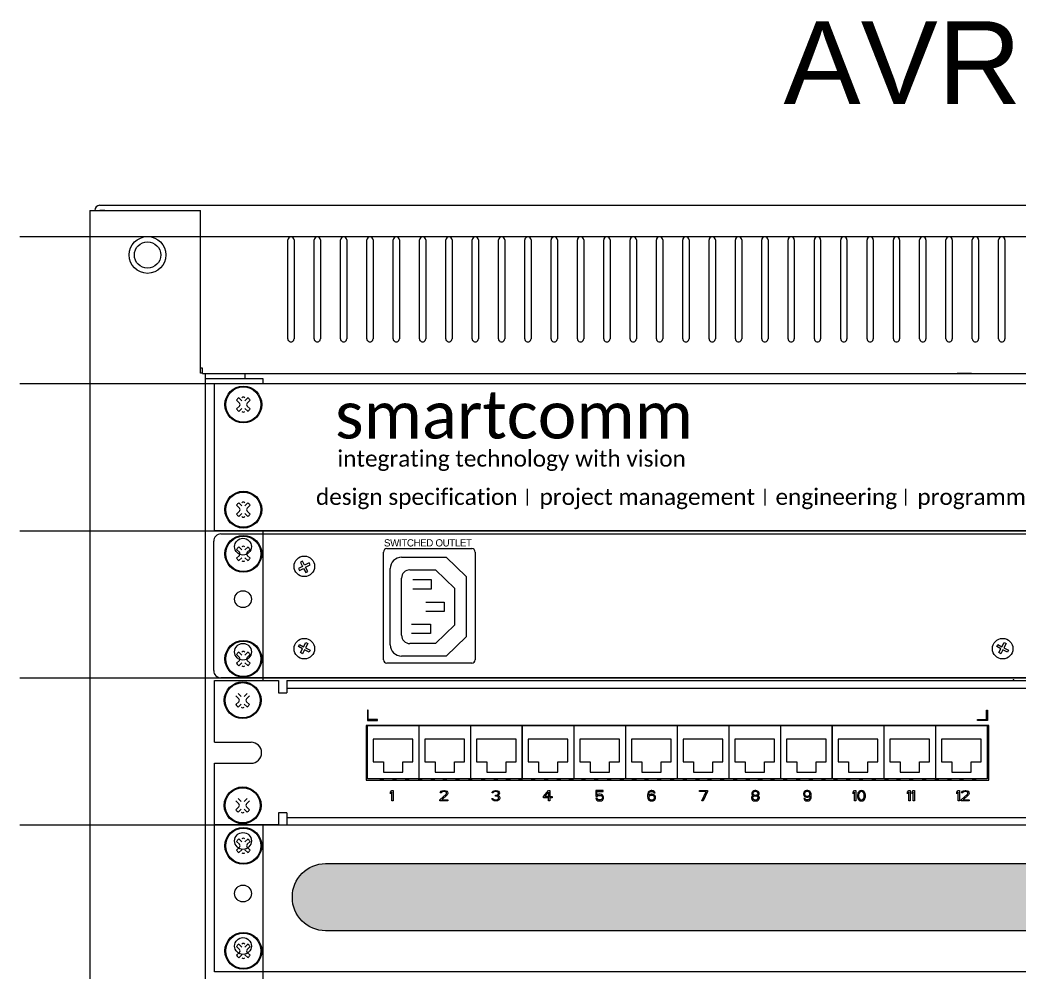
# Model space of a CAD drawing. Header units: millimetres. Extents: x -71336 to -33468, y -26189 to 22712.
# Drawn here: x -34365.5 to -34063.6, y -20068.8 to -19781.2 of the extents above; entities that cross this region are included whole.
import ezdxf
from ezdxf.enums import TextEntityAlignment as Align

# ---------------------------------------------------------------- set-up
doc = ezdxf.new("R2010")
doc.units = ezdxf.units.MM
doc.set_wipeout_variables(frame=1)
doc.layers.add('SC - Equipment', color=7, linetype='Continuous', lineweight=13)
doc.layers.add('SC - Rack Layout - U-guides and centreline', color=5, linetype='Continuous', lineweight=13, plot=False)
doc.layers.add('SC - Xlines', color=252, linetype='Continuous', plot=False)
doc.styles.add('ARIAL', font='arial.ttf')
doc.styles.get("Standard").update_dxf_attribs({"font": 'arial.ttf', "height": 35})
doc.styles.add('STYLE1', font='arial.ttf', dxfattribs={"height": 50})

# ---------------------------------------------------------------- blocks, each defined once
blk = doc.blocks.new('*U254')
at = {"layer": 'SC - Rack Layout - U-guides and centreline', "ltscale": 5}
blk.add_lwpolyline([(-300, 0), (300, 0)], dxfattribs=at)
blk = doc.blocks.new('*U255')
at = {"layer": 'SC - Rack Layout - U-guides and centreline', "color": 0, "linetype": 'ByBlock', "lineweight": -2, "transparency": 16777216}
for p in [(0, 400.05), (0, 355.6), (0, 311.15), (0, 266.7), (0, 222.25)]:
    blk.add_blockref('*U254', p, dxfattribs=at)
blk = doc.blocks.new('*U285')
at = {"ltscale": 5}
for p, q in [((-279.3873, 458.724), (-279.3873, 407.924)), ((-244.4623, 407.924), (-227.076, 407.924))]:
    blk.add_line(p, q, dxfattribs=at)
at = {"layer": 'SC - Equipment'}
for p, q in [((-276.352, 460.248), (276.352, 460.248)), ((-279.3873, 458.724), (-245.9863, 458.724)), ((-274.828, 458.724), (-276.352, 458.724)), ((-245.9863, 409.5115), (-245.9863, 458.724)), ((-219.583, 419.9255), (-219.583, 449.7705)), ((-217.678, 449.7705), (-217.678, 419.9255)), ((-211.6328, 419.9255), (-211.6328, 449.7705)), ((-209.7278, 449.7705), (-209.7278, 419.9255)), ((-203.6826, 419.9255), (-203.6826, 449.7705)), ((-201.7776, 449.7705), (-201.7776, 419.9255)), ((-195.7324, 419.9255), (-195.7324, 449.7705)), ((-193.8274, 449.7705), (-193.8274, 419.9255)), ((-187.7822, 419.9255), (-187.7822, 449.7705)), ((-185.8772, 449.7705), (-185.8772, 419.9255)), ((-179.832, 419.9255), (-179.832, 449.7705)), ((-177.927, 449.7705), (-177.927, 419.9255)), ((-171.8818, 419.9255), (-171.8818, 449.7705)), ((-169.9768, 449.7705), (-169.9768, 419.9255)), ((-163.9316, 419.9255), (-163.9316, 449.7705)), ((-162.0266, 449.7705), (-162.0266, 419.9255)), ((-155.9814, 419.9255), (-155.9814, 449.7705)), ((-154.0764, 449.7705), (-154.0764, 419.9255)), ((-148.0312, 419.9255), (-148.0312, 449.7705)), ((-146.1262, 449.7705), (-146.1262, 419.9255)), ((-140.081, 419.9255), (-140.081, 449.7705)), ((-138.176, 449.7705), (-138.176, 419.9255)), ((-132.1308, 419.9255), (-132.1308, 449.7705)), ((-130.2258, 449.7705), (-130.2258, 419.9255)), ((-124.1806, 419.9255), (-124.1806, 449.7705)), ((-122.2756, 449.7705), (-122.2756, 419.9255)), ((-116.2304, 419.9255), (-116.2304, 449.7705)), ((-114.3254, 449.7705), (-114.3254, 419.9255)), ((-108.2802, 419.9255), (-108.2802, 449.7705)), ((-106.3752, 449.7705), (-106.3752, 419.9255)), ((-100.33, 419.9255), (-100.33, 449.7705)), ((-98.425, 449.7705), (-98.425, 419.9255)), ((-92.3798, 419.9255), (-92.3798, 449.7705)), ((-90.4748, 449.7705), (-90.4748, 419.9255)), ((-84.4296, 419.9255), (-84.4296, 449.7705)), ((-82.5246, 449.7705), (-82.5246, 419.9255)), ((-76.4794, 419.9255), (-76.4794, 449.7705)), ((-74.5744, 449.7705), (-74.5744, 419.9255)), ((-68.5292, 419.9255), (-68.5292, 449.7705)), ((-66.6242, 449.7705), (-66.6242, 419.9255)), ((-60.579, 419.9255), (-60.579, 449.7705)), ((-58.674, 449.7705), (-58.674, 419.9255)), ((-52.6288, 419.9255), (-52.6288, 449.7705)), ((-50.7238, 449.7705), (-50.7238, 419.9255)), ((-44.6786, 419.9255), (-44.6786, 449.7705)), ((-42.7736, 449.7705), (-42.7736, 419.9255)), ((-36.7284, 419.9255), (-36.7284, 449.7705)), ((-34.8234, 449.7705), (-34.8234, 419.9255)), ((-28.7782, 419.9255), (-28.7782, 449.7705)), ((-26.8732, 449.7705), (-26.8732, 419.9255)), ((-20.828, 419.9255), (-20.828, 449.7705)), ((-18.923, 449.7705), (-18.923, 419.9255)), ((-12.8778, 419.9255), (-12.8778, 449.7705)), ((-10.9728, 449.7705), (-10.9728, 419.9255)), ((-4.9276, 419.9255), (-4.9276, 449.7705)), ((-3.0226, 449.7705), (-3.0226, 419.9255)), ((-245.364, 411.0482), (-245.9863, 411.0482)), ((-245.364, 409.448), (-245.364, 411.0482)), ((-279.3873, 407.924), (-279.3873, 363.474)), ((-245.364, 409.5115), (-245.9863, 409.5115)), ((-245.364, 409.448), (244.4623, 409.448)), ((-244.4623, 407.924), (-244.4623, 409.448)), ((-244.4623, 363.474), (-244.4623, 407.924)), ((-232.537, 409.448), (-232.537, 407.924)), ((-227.076, 407.924), (-227.076, 363.474)), ((-13.15085, 409.448), (-17.43621, 409.448)), ((-279.3873, 363.474), (-279.3873, 319.024)), ((-244.4623, 319.024), (-244.4623, 363.474)), ((-227.076, 363.474), (-227.076, 319.024)), ((-279.3873, 319.024), (-279.3873, 274.574)), ((-244.4623, 274.574), (-244.4623, 319.024)), ((-227.076, 319.024), (-227.076, 274.574)), ((-279.3873, 274.574), (-279.3873, 230.124)), ((-244.4623, 230.124), (-244.4623, 274.574)), ((-227.076, 274.574), (-227.076, 230.124)), ((-279.3873, 230.124), (-279.3873, 185.674)), ((-244.4623, 185.674), (-244.4623, 230.124)), ((-227.076, 230.124), (-227.076, 185.674))]:
    blk.add_line(p, q, dxfattribs=at)
for centre, radius in [((-261.9375, 445.2366), 5.5499), ((-261.9375, 445.2366), 3.9751), ((-233.11485, 401.574), 2.54), ((-233.11485, 385.699), 2.54), ((-233.11485, 369.824), 2.54), ((-233.11485, 357.124), 2.54), ((-233.11485, 341.249), 2.54), ((-233.11485, 325.374), 2.54), ((-233.11485, 312.674), 2.54), ((-233.11485, 296.799), 2.54), ((-233.11485, 280.924), 2.54), ((-233.11485, 268.224), 2.54), ((-233.11485, 252.349), 2.54), ((-233.11485, 236.474), 2.54)]:
    blk.add_circle(centre, radius, dxfattribs=at)
for centre, radius, start, end in [((-276.352, 458.724), 1.524, 90, 180), ((-218.6305, 449.7705), 0.9525, 0.000017, 180.000009), ((-210.6803, 449.7705), 0.9525, 0.000017, 180.000009), ((-202.7301, 449.7705), 0.9525, 0.000017, 180.000009), ((-194.7799, 449.7705), 0.9525, 0.000017, 180.000009), ((-186.8297, 449.7705), 0.9525, 0.000017, 180.000009), ((-178.8795, 449.7705), 0.9525, 0.000017, 180.000009), ((-170.9293, 449.7705), 0.9525, 0.000017, 180.000009), ((-162.9791, 449.7705), 0.9525, 0.000017, 180.000009), ((-155.0289, 449.7705), 0.9525, 0.000017, 180.000009), ((-147.0787, 449.7705), 0.9525, 0.000017, 180.000009), ((-139.1285, 449.7705), 0.9525, 0.000017, 180.000009), ((-131.1783, 449.7705), 0.9525, 0.000017, 180.000009), ((-123.2281, 449.7705), 0.9525, 0.000017, 180.000009), ((-115.2779, 449.7705), 0.9525, 0.000017, 180.000009), ((-107.3277, 449.7705), 0.9525, 0.000017, 180.000009), ((-99.3775, 449.7705), 0.9525, 0.000017, 180.000009), ((-91.4273, 449.7705), 0.9525, 0.000017, 180.000009), ((-83.4771, 449.7705), 0.9525, 0.000017, 180.000009), ((-75.5269, 449.7705), 0.9525, 0.000017, 180.000009), ((-67.5767, 449.7705), 0.9525, 0.000017, 180.000009), ((-59.6265, 449.7705), 0.9525, 0.000017, 180.000009), ((-51.6763, 449.7705), 0.9525, 0.000017, 180.000009), ((-43.7261, 449.7705), 0.9525, 0.000017, 180.000009), ((-35.7759, 449.7705), 0.9525, 0.000017, 180.000009), ((-27.8257, 449.7705), 0.9525, 0.000017, 180.000009), ((-19.8755, 449.7705), 0.9525, 0.000017, 180.000009), ((-11.9253, 449.7705), 0.9525, 0.000017, 180.000009), ((-3.9751, 449.7705), 0.9525, 0.000017, 180.000009), ((-218.6305, 419.9255), 0.9525, 180.000009, 0.000017), ((-210.6803, 419.9255), 0.9525, 180.000009, 0.000017), ((-202.7301, 419.9255), 0.9525, 180.000009, 0.000017), ((-194.7799, 419.9255), 0.9525, 180.000009, 0.000017), ((-186.8297, 419.9255), 0.9525, 180.000009, 0.000017), ((-178.8795, 419.9255), 0.9525, 180.000009, 0.000017), ((-170.9293, 419.9255), 0.9525, 180.000009, 0.000017), ((-162.9791, 419.9255), 0.9525, 180.000009, 0.000017), ((-155.0289, 419.9255), 0.9525, 180.000009, 0.000017), ((-147.0787, 419.9255), 0.9525, 180.000009, 0.000017), ((-139.1285, 419.9255), 0.9525, 180.000009, 0.000017), ((-131.1783, 419.9255), 0.9525, 180.000009, 0.000017), ((-123.2281, 419.9255), 0.9525, 180.000009, 0.000017), ((-115.2779, 419.9255), 0.9525, 180.000009, 0.000017), ((-107.3277, 419.9255), 0.9525, 180.000009, 0.000017), ((-99.3775, 419.9255), 0.9525, 180.000009, 0.000017), ((-91.4273, 419.9255), 0.9525, 180.000009, 0.000017), ((-83.4771, 419.9255), 0.9525, 180.000009, 0.000017), ((-75.5269, 419.9255), 0.9525, 180.000009, 0.000017), ((-67.5767, 419.9255), 0.9525, 180.000009, 0.000017), ((-59.6265, 419.9255), 0.9525, 180.000009, 0.000017), ((-51.6763, 419.9255), 0.9525, 180.000009, 0.000017), ((-43.7261, 419.9255), 0.9525, 180.000009, 0.000017), ((-35.7759, 419.9255), 0.9525, 180.000009, 0.000017), ((-27.8257, 419.9255), 0.9525, 180.000009, 0.000017), ((-19.8755, 419.9255), 0.9525, 180.000009, 0.000017), ((-11.9253, 419.9255), 0.9525, 180.000009, 0.000017), ((-3.9751, 419.9255), 0.9525, 180.000009, 0.000017)]:
    blk.add_arc(centre, radius, start, end, dxfattribs=at)
at = {"ltscale": 5, "style": 'ARIAL', "flags": 1}
blk.add_attdef('UNITS', (470.5, 46), '', height=9.73997, dxfattribs=at)
blk = doc.blocks.new('1U SCREWS - RACK LAYOUT')
at = {"layer": 'SC - Equipment'}
for p, q in [((-233.73, 38.56), (-234.59, 39.42)), ((-232.99, 39.27), (-233.88, 40.16)), ((-231.24, 40.13), (-232.1, 39.27)), ((-230.5, 39.42), (-231.39, 38.56)), ((-233.73, 37.64), (-234.59, 36.78)), ((-232.99, 36.93), (-233.88, 36.04)), ((-231.24, 36.07), (-232.1, 36.93)), ((-230.5, 36.78), (-231.39, 37.64)), ((-233.73, 6.81), (-234.59, 7.67)), ((-232.99, 7.52), (-233.88, 8.41)), ((-231.24, 8.38), (-232.1, 7.52)), ((-230.5, 7.67), (-231.39, 6.81)), ((-233.73, 5.89), (-234.59, 5.03)), ((-232.99, 5.18), (-233.88, 4.29)), ((-231.24, 4.32), (-232.1, 5.18)), ((-230.5, 5.03), (-231.39, 5.89))]:
    blk.add_line(p, q, dxfattribs=at)
for centre, major_axis, start_param, end_param in [((-232.56, 38.1), (5.56, 0), 0, 6.283185), ((-232.56, 38.1), (5.33, 0), 0, 6.283185), ((-232.56, 38.1), (2.44, 0), 2.143456, 2.563819), ((-232.56, 39.73), (0.635, 0), 0.785399, 2.356195), ((-232.56, 38.1), (2.44, 0), 0.57266, 0.993023), ((-232.56, 38.1), (2.44, 0), 3.719366, 4.139729), ((-234.16, 38.1), (0.635, 0), 5.497788, 7.068584), ((-230.93, 38.1), (0.635, 0), 2.356195, 3.926991), ((-232.56, 38.1), (2.44, 0), 5.290163, 5.710525), ((-232.56, 36.47), (0.635, 0), 3.926991, 5.497787), ((-232.56, 6.35), (5.56, 0), 0, 6.283185), ((-232.56, 6.35), (5.33, 0), 0, 6.283185), ((-232.56, 6.35), (2.44, 0), 2.143456, 2.563819), ((-234.16, 6.35), (0.635, 0), 5.497788, 7.068584), ((-232.56, 7.98), (0.635, 0), 0.785399, 2.356195), ((-230.93, 6.35), (0.635, 0), 2.356195, 3.926991), ((-232.56, 6.35), (2.44, 0), 0.57266, 0.993023), ((-232.56, 6.35), (2.44, 0), 3.719366, 4.139729), ((-232.56, 4.72), (0.635, 0), 3.926991, 5.497787), ((-232.56, 6.35), (2.44, 0), 5.290163, 5.710525)]:
    blk.add_ellipse(centre, major_axis=major_axis, ratio=1, start_param=start_param, end_param=end_param, dxfattribs=at)
at = {"layer": 'SC - Equipment', "ltscale": 5}
blk.add_point((0, 0), dxfattribs=at)
blk = doc.blocks.new('1U BLANK PANEL SMARTCOMM - RACK LAYOUT')
blk.add_wipeout([(-241.3, 44.45), (241.3, 44.45), (241.3, 0), (-241.3, 0)])
at = {"lineweight": 0}
for p, q in [((-241.3, 44.45), (241.3, 44.45)), ((-241.3, 0), (-241.3, 44.45)), ((241.3, 0), (-241.3, 0)), ((-241.3, 0), (-241.3, 0))]:
    blk.add_line(p, q, dxfattribs=at)
at = {"layer": 'SC - Equipment', "color": 232}
for p, q in [((-146.74, 7.57), (-146.74, 12.68)), ((-74.96, 7.57), (-74.96, 12.68)), ((-32.54, 7.57), (-32.54, 12.68))]:
    blk.add_line(p, q, dxfattribs=at)
at = {"layer": 'SC - Equipment'}
blk.add_blockref('1U SCREWS - RACK LAYOUT', (0, 0), dxfattribs=at)
at = {"layer": 'SC - Equipment', "style": 'STYLE1'}
for s, insert, char_height, width, attachment_point in [('{\\fCalibri|b0|i0|c0|p34;\\C232;smart\\C253;comm}', (-150.82, 34.84), 14.1543, 124.5706, 5), ('{\\fCalibri|b0|i0|c0|p34;\\C253;integrating technology with\\C256; \\C232;vision}', (-204.15, 24.23), 4.8928, 116.0646, 1), ('{\\fCalibri|b0|i0|c0|p34;\\C253;design specification}', (-210.63, 12.68), 4.8928, 116.0646, 1), ('{\\fCalibri|b0|i0|c0|p34;\\C253;project management}', (-143.1, 12.68), 4.8928, 116.0646, 1), ('{\\fCalibri|b0|i0|c0|p34;\\C253;engineering}', (-71.86, 12.68), 4.8928, 116.0646, 1), ('{\\fCalibri|b0|i0|c0|p34;\\C253;programming}', (-29.01, 12.68), 4.8928, 116.0646, 1)]:
    blk.add_mtext(s, dxfattribs=dict(at, insert=insert, char_height=char_height, width=width, attachment_point=attachment_point))
blk = doc.blocks.new('Furman M10XE - RACK LAYOUT')
at = {"layer": 'SC - Equipment', "flags": 128}
for points in [[(-239.33, 43.46, 0.414214), (-241.5, 41.28)], [(-189.21, 39.03, 0.414214), (-190.26, 37.98)], [(-184.77, 36.41, 0.414214), (-188.17, 33.01)], [(-162.53, 37.98, 0.414214), (-163.58, 39.03)], [(-182.25, 32.61, 0.414214), (-184.77, 30.1)], [(-184.77, 12.87, 0.414214), (-182.25, 10.35)], [(-188.17, 9.97, 0.414214), (-184.77, 6.58)], [(-190.26, 5.48, 0.414214), (-189.21, 4.42)], [(-163.58, 4.42, 0.414214), (-162.53, 5.48)], [(-241.5, 2.17, 0.414214), (-239.33, 0)]]:
    blk.add_lwpolyline(points, format="xyb", dxfattribs=at)
at = {"layer": 'SC - Equipment'}
for points in [[(-239.33, 43.46), (239.33, 43.46)], [(-241.5, 2.17), (-241.5, 41.28)], [(-190.26, 5.48), (-190.26, 37.98)], [(-189.21, 39.03), (-163.58, 39.03)], [(-162.53, 37.98), (-162.53, 5.48)], [(-188.17, 9.97), (-188.17, 33.01)], [(-181.41, 29.74), (-175.87, 29.74), (-175.87, 26.75), (-181.41, 26.75)], [(-177.42, 22.87), (-171.89, 22.87), (-171.89, 20), (-177.42, 20)], [(-181.8, 16.2), (-176.03, 16.2), (-176.03, 13.38), (-181.8, 13.38)], [(-163.58, 4.42), (-189.21, 4.42)], [(239.33, 0), (-239.33, 0)]]:
    blk.add_lwpolyline(points, dxfattribs=at)
at = {"layer": 'SC - Equipment', "flags": 128}
for points in [[(-184.77, 36.41), (-171.35, 36.41)], [(-171.35, 36.41), (-165.3, 30.56)], [(-214.71, 33.67), (-215.9, 33.02)], [(-214.73, 35.2), (-215.33, 34.87)], [(-215.33, 34.87), (-214.71, 33.67)], [(-214.08, 34.01), (-214.73, 35.2)], [(-212.69, 34.76), (-214.08, 34.01)], [(-213.75, 33.4), (-212.37, 34.15)], [(-213.05, 32.11), (-213.75, 33.4)], [(-212.37, 34.15), (-212.69, 34.76)], [(-215.9, 33.02), (-215.57, 32.42)], [(-215.57, 32.42), (-214.36, 33.07)], [(-214.36, 33.07), (-213.66, 31.78)], [(-213.66, 31.78), (-213.05, 32.11)], [(-182.25, 32.61), (-174.56, 32.61)], [(-168.7, 26.97), (-174.56, 32.61)], [(-165.3, 30.56), (-165.3, 12.43)], [(-184.77, 12.87), (-184.77, 30.1)], [(-168.7, 16.02), (-168.7, 26.97)], [(-174.56, 10.35), (-168.7, 16.02)], [(-165.3, 12.43), (-171.35, 6.58)], [(-215.9, 9.44), (-215.57, 10.05)], [(-214.71, 8.79), (-215.9, 9.44)], [(-215.57, 10.05), (-214.36, 9.39)], [(-214.36, 9.39), (-213.66, 10.69)], [(-213.05, 10.36), (-213.75, 9.06)], [(-213.75, 9.06), (-212.37, 8.31)], [(-213.66, 10.69), (-213.05, 10.36)], [(-174.56, 10.35), (-182.25, 10.35)], [(-5.01, 9.44), (-4.68, 10.05)], [(-3.82, 8.79), (-5.01, 9.44)], [(-4.68, 10.05), (-3.47, 9.39)], [(-3.47, 9.39), (-2.77, 10.69)], [(-2.16, 10.36), (-2.86, 9.06)], [(-2.86, 9.06), (-1.47, 8.31)], [(-2.77, 10.69), (-2.16, 10.36)], [(-215.33, 7.6), (-214.71, 8.79)], [(-214.73, 7.27), (-215.33, 7.6)], [(-214.08, 8.46), (-214.73, 7.27)], [(-212.69, 7.7), (-214.08, 8.46)], [(-212.37, 8.31), (-212.69, 7.7)], [(-171.35, 6.58), (-184.77, 6.58)], [(-4.44, 7.6), (-3.82, 8.79)], [(-3.83, 7.27), (-4.44, 7.6)], [(-3.19, 8.46), (-3.83, 7.27)], [(-1.8, 7.7), (-3.19, 8.46)], [(-1.47, 8.31), (-1.8, 7.7)]]:
    blk.add_lwpolyline(points, dxfattribs=at)
at = {"layer": 'SC - Equipment'}
for centre in [(-214.15, 33.67), (-214.15, 8.79), (-3.26, 8.79)]:
    blk.add_circle(centre, 3.1, dxfattribs=at)
blk.add_blockref('1U SCREWS - RACK LAYOUT', (0, -0.64), dxfattribs=at)
at = {"ltscale": 5, "style": 'ARIAL', "flags": 1}
for tag, p in [('WEIGHT', (272.65, 33.74)), ('WATTS', (272.65, 18.09)), ('BTU', (272.65, 2.44))]:
    blk.add_attdef(tag, p, '', height=9.74, dxfattribs=at)
at = {"layer": 'SC - Equipment', "insert": (-190.08, 39.65), "char_height": 2.1816, "width": 32.1113, "attachment_point": 7}
blk.add_mtext('{\\fVrinda|b0|i0|c0|p2;\\T0.95;SWITCHED OUTLET}', dxfattribs=at)
blk = doc.blocks.new('1U BRUSH PLATE - RACK LAYOUT')
at = {"ltscale": 5}
h = blk.add_hatch(dxfattribs=at)
h.set_pattern_fill('BRASS', color=256, scale=0.37, angle=90)
h.set_pattern_definition([(90, (-0.3157, 0), (-2.3495, 1e-16), []), (90, (-1.4904, 7e-17), (-2.3495, 1e-16), [1.17475, -0.587375])])
edge = h.paths.add_edge_path()
edge.add_line((-207.76, 32.77), (207.76, 32.77))
edge.add_arc((207.76, 22.77), 10, 0, 90, ccw=False)
edge.add_line((217.76, 22.77), (217.76, 22.5))
edge.add_arc((207.76, 22.5), 10, -90, 0, ccw=False)
edge.add_line((207.76, 12.5), (-207.76, 12.5))
edge.add_arc((-207.76, 22.5), 10, 180, 270, ccw=False)
edge.add_line((-217.76, 22.5), (-217.76, 22.77))
edge.add_arc((-207.76, 22.77), 10, 90, 180, ccw=False)
blk.add_lwpolyline([(-207.76, 32.77), (207.76, 32.77, -0.414214), (217.76, 22.77), (217.76, 22.5, -0.414214), (207.76, 12.5), (-207.76, 12.5, -0.414214), (-217.76, 22.5), (-217.76, 22.77, -0.414214)], format="xyb", close=True, dxfattribs=at)
at = {"layer": 'SC - Equipment'}
for p, q in [((-241.3, 0.05), (-241.3, 44.5)), ((-241.3, 44.5), (241.3, 44.5)), ((-233.73, 38.61), (-234.59, 39.47)), ((-232.99, 39.32), (-233.88, 40.21)), ((-231.24, 40.18), (-232.1, 39.32)), ((-230.5, 39.47), (-231.39, 38.61)), ((-233.73, 37.69), (-234.59, 36.83)), ((-232.99, 36.98), (-233.88, 36.09)), ((-231.24, 36.12), (-232.1, 36.98)), ((-230.5, 36.83), (-231.39, 37.69)), ((-233.73, 6.86), (-234.59, 7.72)), ((-232.99, 7.57), (-233.88, 8.46)), ((-231.24, 8.43), (-232.1, 7.57)), ((-230.5, 7.72), (-231.39, 6.86)), ((-233.73, 5.94), (-234.59, 5.08)), ((-232.99, 5.23), (-233.88, 4.34)), ((-231.24, 4.37), (-232.1, 5.23)), ((-230.5, 5.08), (-231.39, 5.94)), ((241.3, 0.05), (-241.3, 0.05))]:
    blk.add_line(p, q, dxfattribs=at)
for centre, major_axis, start_param, end_param in [((-232.56, 38.15), (5.56, 0), 0, 6.283185), ((-232.56, 38.15), (5.33, 0), 0, 6.283185), ((-232.56, 38.15), (2.44, 0), 2.143456, 2.563819), ((-232.56, 39.78), (0.635, 0), 0.785399, 2.356195), ((-232.56, 38.15), (2.44, 0), 0.57266, 0.993023), ((-232.56, 38.15), (2.44, 0), 3.719366, 4.139729), ((-234.16, 38.15), (0.635, 0), 5.497788, 7.068584), ((-230.93, 38.15), (0.635, 0), 2.356195, 3.926991), ((-232.56, 38.15), (2.44, 0), 5.290163, 5.710525), ((-232.56, 36.52), (0.635, 0), 3.926991, 5.497787), ((-232.56, 6.4), (5.56, 0), 0, 6.283185), ((-232.56, 6.4), (5.33, 0), 0, 6.283185), ((-232.56, 6.4), (2.44, 0), 2.143456, 2.563819), ((-234.16, 6.4), (0.635, 0), 5.497788, 7.068584), ((-232.56, 8.03), (0.635, 0), 0.785399, 2.356195), ((-230.93, 6.4), (0.635, 0), 2.356195, 3.926991), ((-232.56, 6.4), (2.44, 0), 0.57266, 0.993023), ((-232.56, 6.4), (2.44, 0), 3.719366, 4.139729), ((-232.56, 4.77), (0.635, 0), 3.926991, 5.497787), ((-232.56, 6.4), (2.44, 0), 5.290163, 5.710525)]:
    blk.add_ellipse(centre, major_axis=major_axis, ratio=1, start_param=start_param, end_param=end_param, dxfattribs=at)
blk = doc.blocks.new('A$C7AF64265')
at = {"lineweight": 0}
for p, q in [((-1.17, 0.46), (-2.03, 1.32)), ((-0.43, 1.17), (-1.32, 2.05)), ((1.32, 2.03), (0.46, 1.17)), ((2.05, 1.32), (1.17, 0.46)), ((-1.17, -0.46), (-2.03, -1.32)), ((-0.43, -1.17), (-1.32, -2.05)), ((1.32, -2.03), (0.46, -1.17)), ((2.05, -1.32), (1.17, -0.46))]:
    blk.add_line(p, q, dxfattribs=at)
for centre, major_axis, start_param, end_param in [((0, 0), (3.93, 3.93), 5.497787, 11.780972), ((0, 0), (3.76, 3.76), 5.497787, 11.780972), ((-1.6, 0), (-0.448, 0.448), 3.141593, 4.71239), ((1.62, 0), (0.448, 0.448), 1.570797, 3.141593), ((0, 0), (-1.72, 1.72), 1.363172, 1.783535), ((0, -1.62), (0.448, 0.448), 3.141593, 4.712389), ((0, 0), (1.72, 1.72), 4.504765, 4.925127)]:
    blk.add_ellipse(centre, major_axis=major_axis, ratio=1, start_param=start_param, end_param=end_param, dxfattribs=at)
blk = doc.blocks.new('PATCH PANEL - RJ45 24')
at = {"layer": 'SC - Equipment'}
for p, q in [((-219.44, 43.63), (-219.44, 39.96)), ((-219.44, 43.63), (219.44, 43.63)), ((-219.44, 41.35), (219.44, 41.35)), ((-195.08, 34.63), (-195.08, 31.58)), ((-194.83, 34.63), (-195.08, 34.63)), ((-194.83, 31.84), (-194.83, 34.63)), ((-8.12, 31.84), (-8.12, 34.63)), ((-8.12, 34.63), (-7.86, 34.63)), ((-7.86, 34.63), (-7.86, 31.58)), ((-195.08, 31.58), (-192.04, 31.58)), ((-192.04, 31.84), (-194.83, 31.84)), ((-192.04, 31.58), (-192.04, 31.84)), ((-10.91, 31.58), (-10.91, 31.84)), ((-10.91, 31.84), (-8.12, 31.84)), ((-7.86, 31.58), (-10.91, 31.58)), ((-195.46, 30.06), (-195.46, 13.57)), ((-7.48, 30.06), (-195.46, 30.06)), ((-195.08, 13.95), (-195.08, 30.06)), ((-179.61, 29.93), (-195.08, 29.93)), ((-179.61, 30.06), (-179.61, 13.95)), ((-179.48, 13.95), (-179.48, 30.06)), ((-164.01, 29.93), (-179.48, 29.93)), ((-164.01, 30.06), (-164.01, 13.95)), ((-163.88, 13.95), (-163.88, 30.06)), ((-148.41, 29.93), (-163.88, 29.93)), ((-148.41, 30.06), (-148.41, 13.95)), ((-148.28, 13.95), (-148.28, 30.06)), ((-132.8, 29.93), (-148.28, 29.93)), ((-132.8, 30.06), (-132.8, 13.95)), ((-132.68, 13.95), (-132.68, 30.06)), ((-117.2, 29.93), (-132.68, 29.93)), ((-117.2, 30.06), (-117.2, 13.95)), ((-117.08, 13.95), (-117.08, 30.06)), ((-101.6, 29.93), (-117.08, 29.93)), ((-101.6, 30.06), (-101.6, 13.95)), ((-101.47, 13.95), (-101.47, 30.06)), ((-86, 29.93), (-101.47, 29.93)), ((-86, 30.06), (-86, 13.95)), ((-85.87, 13.95), (-85.87, 30.06)), ((-70.4, 29.93), (-85.87, 29.93)), ((-70.4, 30.06), (-70.4, 13.95)), ((-70.27, 13.95), (-70.27, 30.06)), ((-54.8, 29.93), (-70.27, 29.93)), ((-54.8, 30.06), (-54.8, 13.95)), ((-54.67, 13.95), (-54.67, 30.06)), ((-39.19, 29.93), (-54.67, 29.93)), ((-39.19, 30.06), (-39.19, 13.95)), ((-39.07, 13.95), (-39.07, 30.06)), ((-23.59, 29.93), (-39.07, 29.93)), ((-23.59, 30.06), (-23.59, 13.95)), ((-23.47, 13.95), (-23.47, 30.06)), ((-7.99, 29.93), (-23.47, 29.93)), ((-7.99, 30.06), (-7.99, 13.95)), ((-7.48, 13.57), (-7.48, 30.06)), ((-193.31, 25.88), (-193.31, 19.03)), ((-181.38, 25.88), (-193.31, 25.88)), ((-181.38, 19.03), (-181.38, 25.88)), ((-177.71, 25.88), (-177.71, 19.03)), ((-165.78, 25.88), (-177.71, 25.88)), ((-165.78, 19.03), (-165.78, 25.88)), ((-162.1, 25.88), (-162.1, 19.03)), ((-150.18, 25.88), (-162.1, 25.88)), ((-150.18, 19.03), (-150.18, 25.88)), ((-146.5, 25.88), (-146.5, 19.03)), ((-134.58, 25.88), (-146.5, 25.88)), ((-134.58, 19.03), (-134.58, 25.88)), ((-130.9, 25.88), (-130.9, 19.03)), ((-118.98, 25.88), (-130.9, 25.88)), ((-118.98, 19.03), (-118.98, 25.88)), ((-115.3, 25.88), (-115.3, 19.03)), ((-103.38, 25.88), (-115.3, 25.88)), ((-103.38, 19.03), (-103.38, 25.88)), ((-99.7, 25.88), (-99.7, 19.03)), ((-87.77, 25.88), (-99.7, 25.88)), ((-87.77, 19.03), (-87.77, 25.88)), ((-84.1, 25.88), (-84.1, 19.03)), ((-72.17, 25.88), (-84.1, 25.88)), ((-72.17, 19.03), (-72.17, 25.88)), ((-68.49, 25.88), (-68.49, 19.03)), ((-56.57, 25.88), (-68.49, 25.88)), ((-56.57, 19.03), (-56.57, 25.88)), ((-52.89, 25.88), (-52.89, 19.03)), ((-40.97, 25.88), (-52.89, 25.88)), ((-40.97, 19.03), (-40.97, 25.88)), ((-37.29, 25.88), (-37.29, 19.03)), ((-25.37, 25.88), (-37.29, 25.88)), ((-25.37, 19.03), (-25.37, 25.88)), ((-21.69, 25.88), (-21.69, 19.03)), ((-9.77, 25.88), (-21.69, 25.88)), ((-9.77, 19.03), (-9.77, 25.88)), ((-193.31, 19.03), (-190.26, 19.03)), ((-190.26, 19.03), (-190.26, 15.98)), ((-184.43, 15.98), (-184.43, 19.03)), ((-184.43, 19.03), (-181.38, 19.03)), ((-177.71, 19.03), (-174.66, 19.03)), ((-174.66, 19.03), (-174.66, 15.98)), ((-168.83, 15.98), (-168.83, 19.03)), ((-168.83, 19.03), (-165.78, 19.03)), ((-162.1, 19.03), (-159.06, 19.03)), ((-159.06, 19.03), (-159.06, 15.98)), ((-153.23, 15.98), (-153.23, 19.03)), ((-153.23, 19.03), (-150.18, 19.03)), ((-146.5, 19.03), (-143.46, 19.03)), ((-143.46, 19.03), (-143.46, 15.98)), ((-137.62, 15.98), (-137.62, 19.03)), ((-137.62, 19.03), (-134.58, 19.03)), ((-130.9, 19.03), (-127.86, 19.03)), ((-127.86, 19.03), (-127.86, 15.98)), ((-122.02, 15.98), (-122.02, 19.03)), ((-122.02, 19.03), (-118.98, 19.03)), ((-115.3, 19.03), (-112.26, 19.03)), ((-112.26, 19.03), (-112.26, 15.98)), ((-106.42, 15.98), (-106.42, 19.03)), ((-106.42, 19.03), (-103.38, 19.03)), ((-99.7, 19.03), (-96.65, 19.03)), ((-96.65, 19.03), (-96.65, 15.98)), ((-90.82, 15.98), (-90.82, 19.03)), ((-90.82, 19.03), (-87.77, 19.03)), ((-84.1, 19.03), (-81.05, 19.03)), ((-81.05, 19.03), (-81.05, 15.98)), ((-75.22, 15.98), (-75.22, 19.03)), ((-75.22, 19.03), (-72.17, 19.03)), ((-68.49, 19.03), (-65.45, 19.03)), ((-65.45, 19.03), (-65.45, 15.98)), ((-59.62, 15.98), (-59.62, 19.03)), ((-59.62, 19.03), (-56.57, 19.03)), ((-52.89, 19.03), (-49.85, 19.03)), ((-49.85, 19.03), (-49.85, 15.98)), ((-44.01, 15.98), (-44.01, 19.03)), ((-44.01, 19.03), (-40.97, 19.03)), ((-37.29, 19.03), (-34.25, 19.03)), ((-34.25, 19.03), (-34.25, 15.98)), ((-28.41, 15.98), (-28.41, 19.03)), ((-28.41, 19.03), (-25.37, 19.03)), ((-21.69, 19.03), (-18.65, 19.03)), ((-18.65, 19.03), (-18.65, 15.98)), ((-12.81, 15.98), (-12.81, 19.03)), ((-12.81, 19.03), (-9.77, 19.03)), ((-190.26, 15.98), (-184.43, 15.98)), ((-174.66, 15.98), (-168.83, 15.98)), ((-159.06, 15.98), (-153.23, 15.98)), ((-143.46, 15.98), (-137.62, 15.98)), ((-127.86, 15.98), (-122.02, 15.98)), ((-112.26, 15.98), (-106.42, 15.98)), ((-96.65, 15.98), (-90.82, 15.98)), ((-81.05, 15.98), (-75.22, 15.98)), ((-65.45, 15.98), (-59.62, 15.98)), ((-49.85, 15.98), (-44.01, 15.98)), ((-34.25, 15.98), (-28.41, 15.98)), ((-18.65, 15.98), (-12.81, 15.98)), ((-195.46, 13.57), (-7.48, 13.57)), ((-179.61, 13.95), (-195.08, 13.95)), ((-164.01, 13.95), (-179.48, 13.95)), ((-148.41, 13.95), (-163.88, 13.95)), ((-132.8, 13.95), (-148.28, 13.95)), ((-117.2, 13.95), (-132.68, 13.95)), ((-101.6, 13.95), (-117.08, 13.95)), ((-86, 13.95), (-101.47, 13.95)), ((-70.4, 13.95), (-85.87, 13.95)), ((-54.8, 13.95), (-70.27, 13.95)), ((-39.19, 13.95), (-54.67, 13.95)), ((-23.59, 13.95), (-39.07, 13.95)), ((-7.99, 13.95), (-23.47, 13.95)), ((-188.07, 9.94), (-187.68, 10.41)), ((-188.07, 9.4), (-188.07, 9.94)), ((-187.68, 9.87), (-188.07, 9.4)), ((-187.68, 10.41), (-187.28, 10.41)), ((-187.68, 7.24), (-187.68, 9.87)), ((-187.28, 10.41), (-187.28, 7.24)), ((-173.19, 7.58), (-171.34, 9.27)), ((-173.12, 9.67), (-173.05, 9.94)), ((-172.79, 9.67), (-173.12, 9.67)), ((-173.05, 9.94), (-172.79, 10.21)), ((-172.79, 10.21), (-172.53, 10.35)), ((-172.66, 9.87), (-172.79, 9.67)), ((-172.46, 10.01), (-172.66, 9.87)), ((-171.01, 9.06), (-172.66, 7.58)), ((-172.53, 10.35), (-172.06, 10.41)), ((-172.13, 10.08), (-172.46, 10.01)), ((-171.87, 10.08), (-172.13, 10.08)), ((-172.06, 10.41), (-171.8, 10.41)), ((-171.54, 10.01), (-171.87, 10.08)), ((-171.8, 10.41), (-171.4, 10.35)), ((-171.34, 9.87), (-171.54, 10.01)), ((-171.4, 10.35), (-171.14, 10.21)), ((-171.21, 9.67), (-171.34, 9.87)), ((-171.34, 9.27), (-171.21, 9.54)), ((-171.32, 9.85), (-171.05, 10.12)), ((-171.21, 9.54), (-171.21, 9.67)), ((-171.14, 10.21), (-170.87, 9.94)), ((-170.87, 9.27), (-171.01, 9.06)), ((-170.87, 9.94), (-170.81, 9.67)), ((-170.81, 9.54), (-170.87, 9.27)), ((-170.81, 9.67), (-170.81, 9.54)), ((-157.44, 9.67), (-157.38, 9.94)), ((-157.11, 9.67), (-157.44, 9.67)), ((-157.38, 9.94), (-157.11, 10.21)), ((-157.11, 10.21), (-156.85, 10.35)), ((-156.98, 9.87), (-157.11, 9.67)), ((-156.78, 10.01), (-156.98, 9.87)), ((-156.85, 10.35), (-156.39, 10.41)), ((-156.45, 10.08), (-156.78, 10.01)), ((-156.19, 10.08), (-156.45, 10.08)), ((-156.39, 10.41), (-156.25, 10.41)), ((-156.25, 10.41), (-155.79, 10.35)), ((-155.86, 10.01), (-156.19, 10.08)), ((-156.19, 9), (-155.79, 9.13)), ((-155.66, 9.87), (-155.86, 10.01)), ((-155.79, 10.35), (-155.53, 10.21)), ((-155.79, 9.13), (-155.66, 9.27)), ((-155.53, 9.67), (-155.66, 9.87)), ((-155.66, 9.27), (-155.53, 9.54)), ((-155.4, 9.06), (-155.66, 8.86)), ((-155.53, 10.21), (-155.26, 9.94)), ((-155.53, 9.54), (-155.53, 9.67)), ((-155.26, 9.27), (-155.4, 9.06)), ((-155.26, 9.94), (-155.2, 9.67)), ((-155.2, 9.54), (-155.26, 9.27)), ((-155.2, 9.67), (-155.2, 9.54)), ((-141.96, 8.59), (-140.38, 10.41)), ((-141.5, 8.59), (-140.38, 9.87)), ((-140.38, 10.41), (-139.98, 10.41)), ((-140.38, 9.87), (-140.38, 8.59)), ((-139.98, 10.41), (-139.98, 8.59)), ((-126.15, 10.41), (-126.15, 8.66)), ((-123.91, 10.41), (-126.15, 10.41)), ((-125.82, 9), (-125.82, 10.08)), ((-125.82, 10.08), (-123.91, 10.08)), ((-125.49, 9.2), (-125.82, 9)), ((-125.16, 9.27), (-125.49, 9.2)), ((-124.77, 9.27), (-125.16, 9.27)), ((-124.44, 9.2), (-124.77, 9.27)), ((-124.11, 9), (-124.44, 9.2)), ((-123.91, 10.08), (-123.91, 10.41)), ((-110.41, 9.54), (-110.48, 9.06)), ((-110.48, 9.06), (-110.48, 8.59)), ((-110.28, 9.87), (-110.41, 9.54)), ((-110.08, 10.14), (-110.28, 9.87)), ((-110.15, 9.06), (-110.08, 9.47)), ((-109.75, 9.2), (-110.15, 8.93)), ((-110.15, 8.93), (-110.15, 9.06)), ((-109.75, 10.35), (-110.08, 10.14)), ((-110.08, 9.47), (-110.01, 9.67)), ((-110.01, 9.67), (-109.88, 9.87)), ((-109.88, 9.87), (-109.68, 10.01)), ((-109.42, 10.41), (-109.75, 10.35)), ((-109.42, 9.27), (-109.75, 9.2)), ((-109.68, 10.01), (-109.49, 10.08)), ((-109.49, 10.08), (-109.09, 10.08)), ((-109.16, 10.41), (-109.42, 10.41)), ((-109.09, 9.27), (-109.42, 9.27)), ((-108.82, 10.35), (-109.16, 10.41)), ((-109.09, 10.08), (-108.89, 10.01)), ((-108.76, 9.2), (-109.09, 9.27)), ((-108.89, 10.01), (-108.69, 9.87)), ((-108.49, 10.14), (-108.82, 10.35)), ((-108.43, 9), (-108.76, 9.2)), ((-108.69, 9.87), (-108.56, 9.67)), ((-108.56, 9.67), (-108.23, 9.67)), ((-108.3, 9.87), (-108.49, 10.14)), ((-108.23, 9.67), (-108.3, 9.87)), ((-94.8, 10.08), (-94.8, 10.41)), ((-94.8, 10.41), (-92.42, 10.41)), ((-92.82, 10.08), (-94.8, 10.08)), ((-94.14, 7.24), (-92.82, 10.08)), ((-92.42, 10.08), (-93.74, 7.24)), ((-92.42, 10.41), (-92.42, 10.08)), ((-78.92, 9.94), (-79.05, 9.6)), ((-79.05, 9.6), (-79.05, 9.4)), ((-79.05, 9.4), (-78.92, 9.13)), ((-78.72, 10.14), (-78.92, 9.94)), ((-78.92, 9.13), (-78.72, 8.93)), ((-78.39, 10.35), (-78.72, 10.14)), ((-78.59, 9.81), (-78.72, 9.6)), ((-78.72, 9.6), (-78.72, 9.47)), ((-78.72, 9.47), (-78.59, 9.27)), ((-78.33, 10.01), (-78.59, 9.81)), ((-78.59, 9.27), (-78.33, 9.06)), ((-78.06, 10.41), (-78.39, 10.35)), ((-78.06, 10.08), (-78.33, 10.01)), ((-78.33, 9.06), (-78.06, 9)), ((-77.8, 10.41), (-78.06, 10.41)), ((-77.8, 10.08), (-78.06, 10.08)), ((-77.47, 10.35), (-77.8, 10.41)), ((-77.54, 10.01), (-77.8, 10.08)), ((-77.8, 9), (-77.54, 9.06)), ((-77.27, 9.81), (-77.54, 10.01)), ((-77.54, 9.06), (-77.27, 9.27)), ((-77.14, 10.14), (-77.47, 10.35)), ((-77.14, 9.6), (-77.27, 9.81)), ((-77.27, 9.27), (-77.14, 9.47)), ((-76.94, 9.94), (-77.14, 10.14)), ((-77.14, 9.47), (-77.14, 9.6)), ((-77.14, 8.93), (-76.94, 9.13)), ((-76.81, 9.6), (-76.94, 9.94)), ((-76.94, 9.13), (-76.81, 9.4)), ((-76.81, 9.4), (-76.81, 9.6)), ((-63.31, 9.87), (-63.44, 9.54)), ((-63.44, 9.54), (-63.44, 9.27)), ((-63.44, 9.27), (-63.31, 8.93)), ((-63.11, 10.14), (-63.31, 9.87)), ((-62.78, 10.35), (-63.11, 10.14)), ((-63.05, 9.67), (-63.11, 9.47)), ((-63.11, 9.47), (-63.11, 9.33)), ((-63.11, 9.33), (-63.05, 9.13)), ((-62.91, 9.87), (-63.05, 9.67)), ((-63.05, 9.13), (-62.91, 8.93)), ((-62.72, 10.01), (-62.91, 9.87)), ((-62.45, 10.41), (-62.78, 10.35)), ((-62.52, 10.08), (-62.72, 10.01)), ((-62.06, 10.08), (-62.52, 10.08)), ((-62.12, 10.41), (-62.45, 10.41)), ((-61.79, 10.35), (-62.12, 10.41)), ((-61.86, 10.01), (-62.06, 10.08)), ((-61.66, 9.87), (-61.86, 10.01)), ((-61.46, 10.14), (-61.79, 10.35)), ((-61.53, 9.67), (-61.66, 9.87)), ((-61.66, 8.93), (-61.53, 9.13)), ((-61.46, 9.47), (-61.53, 9.67)), ((-61.53, 9.13), (-61.46, 9.33)), ((-61.26, 9.87), (-61.46, 10.14)), ((-61.46, 9.33), (-61.46, 9.47)), ((-61.13, 9.54), (-61.26, 9.87)), ((-61.06, 9.06), (-61.13, 9.54)), ((-61.06, 8.59), (-61.06, 9.06)), ((-48.43, 9.94), (-48.03, 10.41)), ((-48.43, 9.4), (-48.43, 9.94)), ((-48.03, 9.87), (-48.43, 9.4)), ((-48.03, 10.41), (-47.63, 10.41)), ((-48.03, 7.24), (-48.03, 9.87)), ((-47.63, 10.41), (-47.63, 7.24)), ((-47.04, 9.47), (-47.1, 9.13)), ((-47.1, 9.13), (-47.1, 8.52)), ((-46.97, 9.67), (-47.04, 9.47)), ((-46.84, 9.94), (-46.97, 9.67)), ((-46.64, 10.14), (-46.84, 9.94)), ((-46.71, 9.47), (-46.77, 9.06)), ((-46.77, 9.06), (-46.77, 8.59)), ((-46.44, 9.87), (-46.71, 9.47)), ((-46.31, 10.35), (-46.64, 10.14)), ((-46.25, 10.01), (-46.44, 9.87)), ((-45.92, 10.41), (-46.31, 10.35)), ((-45.92, 10.08), (-46.25, 10.01)), ((-45.52, 10.35), (-45.92, 10.41)), ((-45.59, 10.01), (-45.92, 10.08)), ((-45.39, 9.87), (-45.59, 10.01)), ((-45.19, 10.14), (-45.52, 10.35)), ((-45.12, 9.47), (-45.39, 9.87)), ((-44.99, 9.94), (-45.19, 10.14)), ((-45.06, 9.06), (-45.12, 9.47)), ((-45.06, 8.59), (-45.06, 9.06)), ((-44.86, 9.67), (-44.99, 9.94)), ((-44.79, 9.47), (-44.86, 9.67)), ((-44.73, 9.13), (-44.79, 9.47)), ((-44.73, 8.52), (-44.73, 9.13)), ((-31.96, 9.94), (-31.56, 10.41)), ((-31.96, 9.4), (-31.96, 9.94)), ((-31.56, 9.87), (-31.96, 9.4)), ((-31.56, 10.41), (-31.16, 10.41)), ((-31.56, 7.24), (-31.56, 9.87)), ((-31.16, 10.41), (-31.16, 7.24)), ((-30.63, 9.94), (-30.24, 10.41)), ((-30.63, 9.4), (-30.63, 9.94)), ((-30.24, 9.87), (-30.63, 9.4)), ((-30.24, 10.41), (-29.84, 10.41)), ((-30.24, 7.24), (-30.24, 9.87)), ((-29.84, 10.41), (-29.84, 7.24)), ((-17.07, 9.94), (-16.67, 10.41)), ((-17.07, 9.4), (-17.07, 9.94)), ((-16.67, 9.87), (-17.07, 9.4)), ((-16.67, 10.41), (-16.28, 10.41)), ((-16.67, 7.24), (-16.67, 9.87)), ((-16.28, 10.41), (-16.28, 7.24)), ((-15.75, 7.58), (-13.9, 9.27)), ((-15.68, 9.67), (-15.62, 9.94)), ((-15.35, 9.67), (-15.68, 9.67)), ((-15.62, 9.94), (-15.35, 10.21)), ((-15.35, 10.21), (-15.09, 10.35)), ((-15.22, 9.87), (-15.35, 9.67)), ((-15.02, 10.01), (-15.22, 9.87)), ((-13.57, 9.06), (-15.22, 7.58)), ((-15.09, 10.35), (-14.63, 10.41)), ((-14.69, 10.08), (-15.02, 10.01)), ((-14.43, 10.08), (-14.69, 10.08)), ((-14.63, 10.41), (-14.36, 10.41)), ((-14.1, 10.01), (-14.43, 10.08)), ((-14.36, 10.41), (-13.97, 10.35)), ((-13.9, 9.87), (-14.1, 10.01)), ((-13.97, 10.35), (-13.7, 10.21)), ((-13.77, 9.67), (-13.9, 9.87)), ((-13.9, 9.27), (-13.77, 9.54)), ((-13.77, 9.54), (-13.77, 9.67)), ((-13.7, 10.21), (-13.44, 9.94)), ((-13.44, 9.27), (-13.57, 9.06)), ((-13.44, 9.94), (-13.37, 9.67)), ((-13.37, 9.54), (-13.44, 9.27)), ((-13.37, 9.67), (-13.37, 9.54)), ((-187.28, 7.24), (-187.68, 7.24)), ((-173.19, 7.24), (-173.19, 7.58)), ((-170.81, 7.24), (-173.19, 7.24)), ((-172.66, 7.58), (-170.81, 7.58)), ((-170.81, 7.58), (-170.81, 7.24)), ((-157.44, 7.78), (-157.51, 7.98)), ((-157.51, 7.98), (-157.18, 7.98)), ((-157.31, 7.58), (-157.44, 7.78)), ((-157.11, 7.45), (-157.31, 7.58)), ((-157.18, 7.98), (-157.11, 7.85)), ((-157.11, 7.85), (-156.98, 7.71)), ((-156.85, 7.31), (-157.11, 7.45)), ((-156.98, 7.71), (-156.85, 7.65)), ((-156.85, 7.65), (-156.52, 7.58)), ((-156.58, 7.24), (-156.85, 7.31)), ((-156.06, 7.24), (-156.58, 7.24)), ((-156.52, 7.58), (-156.12, 7.58)), ((-156.45, 8.73), (-156.45, 9)), ((-156.45, 9), (-156.19, 9)), ((-156.19, 8.73), (-156.45, 8.73)), ((-155.79, 8.66), (-156.19, 8.73)), ((-156.12, 7.58), (-155.79, 7.65)), ((-155.79, 7.31), (-156.06, 7.24)), ((-155.59, 8.52), (-155.79, 8.66)), ((-155.79, 7.65), (-155.66, 7.71)), ((-155.53, 7.45), (-155.79, 7.31)), ((-155.66, 8.86), (-155.33, 8.73)), ((-155.66, 7.71), (-155.53, 7.85)), ((-155.46, 8.25), (-155.59, 8.52)), ((-155.53, 7.85), (-155.46, 7.98)), ((-155.33, 7.58), (-155.53, 7.45)), ((-155.46, 7.98), (-155.46, 8.25)), ((-155.33, 8.73), (-155.2, 8.52)), ((-155.2, 7.78), (-155.33, 7.58)), ((-155.2, 8.52), (-155.13, 8.25)), ((-155.13, 7.98), (-155.2, 7.78)), ((-155.13, 8.25), (-155.13, 7.98)), ((-141.96, 8.19), (-141.96, 8.59)), ((-140.38, 8.19), (-141.96, 8.19)), ((-140.38, 8.59), (-141.5, 8.59)), ((-140.46, 8.19), (-139.98, 8.66)), ((-140.38, 7.24), (-140.38, 8.19)), ((-139.98, 7.24), (-140.38, 7.24)), ((-139.98, 8.59), (-139.32, 8.59)), ((-139.98, 8.19), (-139.98, 7.24)), ((-139.32, 8.19), (-139.98, 8.19)), ((-139.32, 8.59), (-139.32, 8.19)), ((-126.15, 8.66), (-125.69, 8.66)), ((-126.15, 8.05), (-126.02, 7.78)), ((-125.76, 8.05), (-126.15, 8.05)), ((-126.02, 7.78), (-125.82, 7.51)), ((-125.82, 7.51), (-125.49, 7.31)), ((-125.63, 7.78), (-125.76, 8.05)), ((-125.69, 8.66), (-125.43, 8.86)), ((-125.43, 7.65), (-125.63, 7.78)), ((-125.49, 7.31), (-125.16, 7.24)), ((-125.43, 8.86), (-125.16, 8.93)), ((-125.16, 7.58), (-125.43, 7.65)), ((-125.16, 8.93), (-124.77, 8.93)), ((-124.77, 7.58), (-125.16, 7.58)), ((-125.16, 7.24), (-124.77, 7.24)), ((-124.77, 8.93), (-124.5, 8.86)), ((-124.5, 7.65), (-124.77, 7.58)), ((-124.77, 7.24), (-124.44, 7.31)), ((-124.5, 8.86), (-124.3, 8.73)), ((-124.3, 7.78), (-124.5, 7.65)), ((-124.44, 7.31), (-124.11, 7.51)), ((-124.3, 8.73), (-124.17, 8.52)), ((-124.17, 7.98), (-124.3, 7.78)), ((-124.17, 8.52), (-124.11, 8.32)), ((-124.11, 8.19), (-124.17, 7.98)), ((-123.91, 8.73), (-124.11, 9)), ((-124.11, 8.32), (-124.11, 8.19)), ((-124.11, 7.51), (-123.91, 7.78)), ((-123.78, 8.39), (-123.91, 8.73)), ((-123.91, 7.78), (-123.78, 8.12)), ((-123.78, 8.12), (-123.78, 8.39)), ((-110.48, 8.59), (-110.41, 8.12)), ((-110.41, 8.12), (-110.28, 7.78)), ((-110.28, 7.78), (-110.08, 7.51)), ((-110.01, 8.59), (-110.08, 8.39)), ((-110.08, 8.39), (-110.08, 8.19)), ((-110.08, 8.19), (-110.01, 7.98)), ((-110.08, 7.51), (-109.75, 7.31)), ((-109.88, 8.73), (-110.01, 8.59)), ((-110.01, 7.98), (-109.88, 7.78)), ((-109.68, 8.86), (-109.88, 8.73)), ((-109.88, 7.78), (-109.68, 7.65)), ((-109.75, 7.31), (-109.42, 7.24)), ((-109.49, 8.93), (-109.68, 8.86)), ((-109.68, 7.65), (-109.49, 7.58)), ((-109.02, 8.93), (-109.49, 8.93)), ((-109.49, 7.58), (-109.02, 7.58)), ((-109.42, 7.24), (-109.09, 7.24)), ((-109.09, 7.24), (-108.76, 7.31)), ((-108.82, 8.86), (-109.02, 8.93)), ((-109.02, 7.58), (-108.82, 7.65)), ((-108.63, 8.73), (-108.82, 8.86)), ((-108.82, 7.3), (-108.16, 7.96)), ((-108.82, 7.65), (-108.63, 7.78)), ((-108.76, 7.31), (-108.43, 7.51)), ((-108.49, 8.59), (-108.63, 8.73)), ((-108.63, 7.78), (-108.49, 7.98)), ((-108.43, 8.39), (-108.49, 8.59)), ((-108.49, 7.98), (-108.43, 8.19)), ((-108.23, 8.79), (-108.43, 9)), ((-108.43, 8.19), (-108.43, 8.39)), ((-108.43, 7.51), (-108.23, 7.78)), ((-108.1, 8.46), (-108.23, 8.79)), ((-108.23, 7.78), (-108.1, 8.12)), ((-108.1, 8.12), (-108.1, 8.46)), ((-93.74, 7.24), (-94.14, 7.24)), ((-78.99, 8.59), (-79.12, 8.25)), ((-79.12, 8.25), (-79.12, 8.05)), ((-79.12, 8.05), (-78.99, 7.71)), ((-78.72, 8.79), (-78.99, 8.59)), ((-78.99, 7.71), (-78.79, 7.51)), ((-78.59, 8.52), (-78.79, 8.25)), ((-78.79, 8.25), (-78.79, 8.05)), ((-78.79, 8.05), (-78.59, 7.78)), ((-78.79, 7.51), (-78.46, 7.31)), ((-78.72, 8.93), (-78.59, 8.86)), ((-78.59, 8.86), (-78.72, 8.79)), ((-78.33, 8.66), (-78.59, 8.52)), ((-78.59, 7.78), (-78.33, 7.65)), ((-78.46, 7.31), (-78.13, 7.24)), ((-78.06, 8.73), (-78.33, 8.66)), ((-78.33, 7.65), (-78.06, 7.58)), ((-78.13, 7.24), (-77.73, 7.24)), ((-78.06, 9), (-77.8, 9)), ((-77.8, 8.73), (-78.06, 8.73)), ((-78.06, 7.58), (-77.8, 7.58)), ((-77.54, 8.66), (-77.8, 8.73)), ((-77.8, 7.58), (-77.54, 7.65)), ((-77.73, 7.24), (-77.4, 7.31)), ((-77.27, 8.52), (-77.54, 8.66)), ((-77.54, 7.65), (-77.27, 7.78)), ((-77.4, 7.31), (-77.07, 7.51)), ((-77.27, 8.86), (-77.14, 8.93)), ((-77.14, 8.79), (-77.27, 8.86)), ((-77.07, 8.25), (-77.27, 8.52)), ((-77.27, 7.78), (-77.07, 8.05)), ((-76.87, 8.59), (-77.14, 8.79)), ((-77.07, 8.05), (-77.07, 8.25)), ((-77.07, 7.51), (-76.87, 7.71)), ((-76.74, 8.25), (-76.87, 8.59)), ((-76.87, 7.71), (-76.74, 8.05)), ((-76.74, 8.05), (-76.74, 8.25)), ((-63.31, 8.93), (-63.11, 8.66)), ((-63.31, 7.98), (-63.25, 7.78)), ((-62.98, 7.98), (-63.31, 7.98)), ((-63.25, 7.78), (-63.05, 7.51)), ((-63.11, 8.66), (-62.78, 8.46)), ((-63.05, 7.51), (-62.72, 7.31)), ((-62.85, 7.78), (-62.98, 7.98)), ((-62.91, 8.93), (-62.72, 8.79)), ((-62.65, 7.65), (-62.85, 7.78)), ((-62.78, 8.46), (-62.45, 8.39)), ((-62.72, 8.79), (-62.52, 8.73)), ((-62.72, 7.31), (-62.39, 7.24)), ((-62.45, 7.58), (-62.65, 7.65)), ((-62.52, 8.73), (-62.06, 8.73)), ((-62.45, 8.39), (-62.12, 8.39)), ((-62.06, 7.58), (-62.45, 7.58)), ((-62.39, 7.24), (-62.12, 7.24)), ((-62.12, 8.39), (-61.79, 8.46)), ((-62.12, 7.24), (-61.79, 7.31)), ((-62.06, 8.73), (-61.86, 8.79)), ((-61.86, 7.65), (-62.06, 7.58)), ((-61.86, 8.79), (-61.66, 8.93)), ((-61.66, 7.78), (-61.86, 7.65)), ((-61.79, 8.46), (-61.4, 8.73)), ((-61.79, 7.31), (-61.46, 7.51)), ((-61.53, 7.98), (-61.66, 7.78)), ((-61.46, 8.19), (-61.53, 7.98)), ((-61.4, 8.59), (-61.46, 8.19)), ((-61.46, 7.51), (-61.26, 7.78)), ((-61.4, 8.73), (-61.4, 8.59)), ((-61.26, 7.78), (-61.13, 8.12)), ((-61.13, 8.12), (-61.06, 8.59)), ((-47.63, 7.24), (-48.03, 7.24)), ((-47.1, 8.52), (-47.04, 8.19)), ((-47.04, 8.19), (-46.97, 7.98)), ((-46.97, 7.98), (-46.84, 7.71)), ((-46.84, 7.71), (-46.64, 7.51)), ((-46.77, 8.59), (-46.71, 8.19)), ((-46.71, 8.19), (-46.44, 7.78)), ((-46.64, 7.51), (-46.31, 7.31)), ((-46.44, 7.78), (-46.25, 7.65)), ((-46.31, 7.31), (-45.92, 7.24)), ((-46.25, 7.65), (-45.92, 7.58)), ((-45.92, 7.58), (-45.59, 7.65)), ((-45.92, 7.24), (-45.52, 7.31)), ((-45.59, 7.65), (-45.39, 7.78)), ((-45.52, 7.31), (-45.19, 7.51)), ((-45.39, 7.78), (-45.12, 8.19)), ((-45.19, 7.51), (-44.99, 7.71)), ((-45.12, 8.19), (-45.06, 8.59)), ((-44.99, 7.71), (-44.86, 7.98)), ((-44.86, 7.98), (-44.79, 8.19)), ((-44.79, 8.19), (-44.73, 8.52)), ((-31.16, 7.24), (-31.56, 7.24)), ((-29.84, 7.24), (-30.24, 7.24)), ((-16.28, 7.24), (-16.67, 7.24)), ((-15.75, 7.24), (-15.75, 7.58)), ((-13.37, 7.24), (-15.75, 7.24)), ((-15.22, 7.58), (-13.37, 7.58)), ((-13.37, 7.58), (-13.37, 7.24)), ((-219.44, 3.68), (-219.44, 0)), ((-219.44, 2.28), (219.44, 2.28)), ((-219.44, 0), (219.44, 0))]:
    blk.add_line(p, q, dxfattribs=at)
for centre in [(-190.64, 13.06), (-186.84, 13.06), (-183.03, 13.06), (-179.23, 13.06), (-175.42, 13.06), (-171.62, 13.06), (-167.81, 13.06), (-164.01, 13.06), (-160.2, 13.06), (-156.4, 13.06), (-152.59, 13.06), (-148.79, 13.06), (-144.98, 13.06), (-141.18, 13.06), (-137.37, 13.06), (-133.56, 13.06), (-129.76, 13.06), (-125.95, 13.06), (-122.15, 13.06), (-118.34, 13.06), (-114.54, 13.06), (-110.73, 13.06), (-106.93, 13.06), (-103.12, 13.06), (-99.32, 13.06), (-95.51, 13.06), (-91.71, 13.06), (-87.9, 13.06), (-84.1, 13.06), (-80.29, 13.06), (-76.49, 13.06), (-72.68, 13.06), (-68.88, 13.06), (-65.07, 13.06), (-61.26, 13.06), (-57.46, 13.06), (-53.65, 13.06), (-49.85, 13.06), (-46.04, 13.06), (-42.24, 13.06), (-38.43, 13.06), (-34.63, 13.06), (-30.82, 13.06), (-27.02, 13.06), (-23.21, 13.06), (-19.41, 13.06), (-15.6, 13.06), (-11.8, 13.06)]:
    blk.add_arc(centre, 0.761, 42.9176, 137.0824, dxfattribs=at)
blk.add_wipeout([(-241.3, 43.63), (-221.97, 43.63), (-221.97, 0), (-241.3, 0)])
for p, q in [((-241.3, 24.99), (-241.3, 43.63)), ((-241.3, 43.63), (-221.97, 43.63)), ((-221.97, 43.63), (-221.97, 39.96)), ((-221.97, 39.96), (-219.44, 39.96)), ((-241.3, 24.99), (-230.22, 24.99)), ((-241.3, 0), (-241.3, 18.65)), ((-241.3, 18.65), (-230.22, 18.65)), ((-221.97, 3.68), (-221.97, 0)), ((-219.44, 3.68), (-221.97, 3.68)), ((-221.97, 0), (-241.3, 0))]:
    blk.add_line(p, q, dxfattribs=at)
blk.add_arc((-230.22, 21.82), 3.17, 270, 90, dxfattribs=at)
for p in [(-232.77, 37.67), (-232.77, 5.92)]:
    blk.add_blockref('A$C7AF64265', p, dxfattribs=at)

msp = doc.modelspace()

# ---------------------------------------------------------------- block references
at = {"layer": 'SC - Equipment'}
msp.add_blockref('*U285', (-34065.092, -20297.397), dxfattribs=at)
at = {"layer": 'SC - Equipment', "ltscale": 5}
msp.add_blockref('1U BRUSH PLATE - RACK LAYOUT', (-34065.543, -20068.797), dxfattribs=at)
at = {"layer": 'SC - Rack Layout - U-guides and centreline'}
msp.add_blockref('*U255', (-34065.543, -20246.597), dxfattribs=at)

# ---------------------------------------------------------------- texts
at = {"layer": 'SC - Xlines', "transparency": 33554687, "style": 'ARIAL'}
msp.add_text('AVR 103', height=25, dxfattribs=at).set_placement((-34065.092, -19794.042), align=Align.MIDDLE_CENTER)

# ---------------------------------------------------------------- next in the draw order: block references
at = {"layer": 'SC - Equipment', "ltscale": 5}
msp.add_blockref('1U BLANK PANEL SMARTCOMM - RACK LAYOUT', (-34065.543, -19935.447), dxfattribs=at)

# ---------------------------------------------------------------- next in the draw order: block references
at = {"layer": 'SC - Equipment'}
msp.add_blockref('Furman M10XE - RACK LAYOUT', (-34065.543, -19979.897), dxfattribs=at)

# ---------------------------------------------------------------- next in the draw order: block references
at = {"layer": 'SC - Equipment', "color": 1}
msp.add_blockref('PATCH PANEL - RJ45 24', (-34065.543, -20024.347), dxfattribs=at)

doc.saveas('drawing.dxf')
